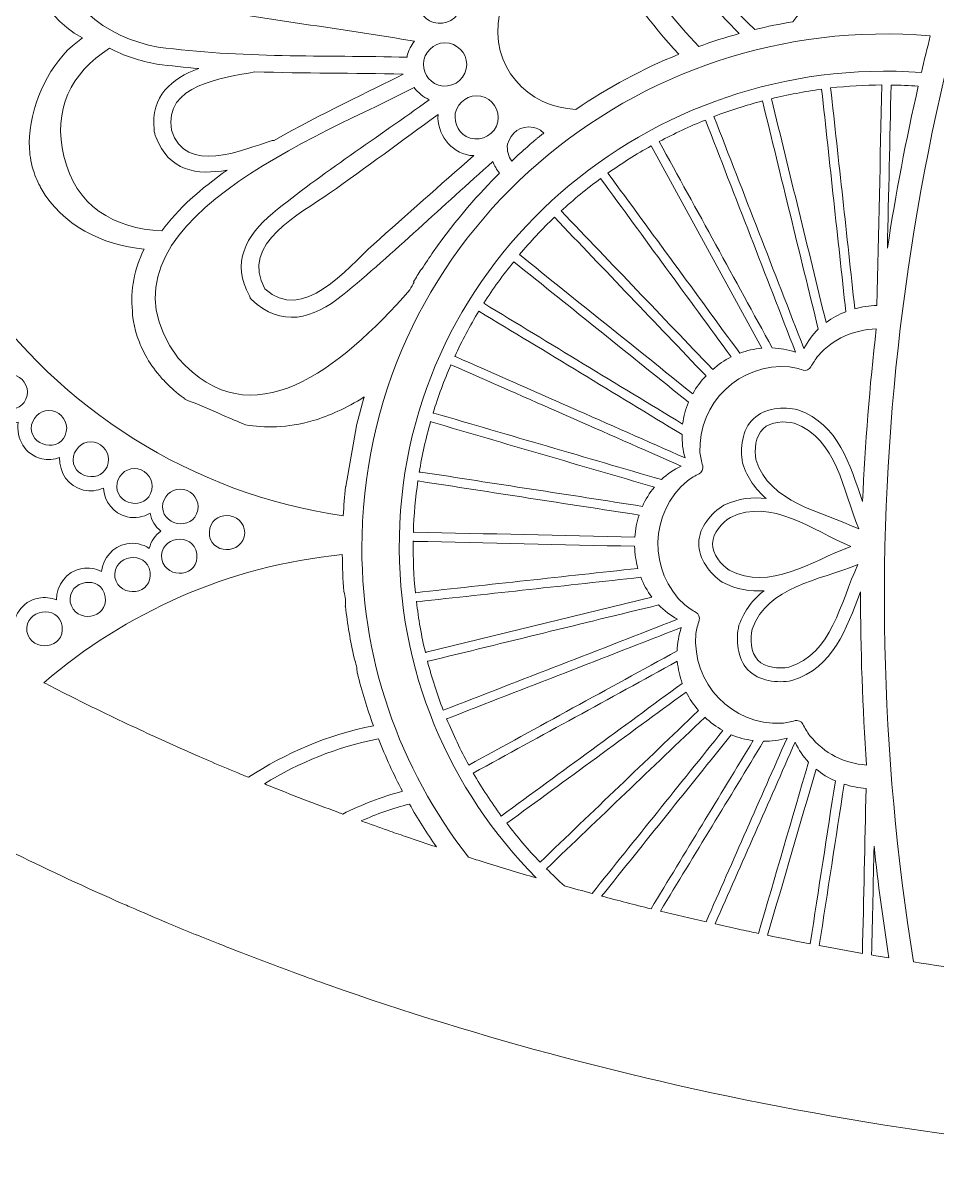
# Model space of a CAD drawing. Extents: x 13 to 948, y -975 to -268.
# Drawn here: x 803.2 to 878.5, y -975.2 to -880.9 of the extents above; entities that cross this region are included whole.
import ezdxf

# ---------------------------------------------------------------- set-up
doc = ezdxf.new("R2010")
doc.units = 0
doc.header["$MEASUREMENT"] = 0
doc.layers.add('Layer 1', color=7, linetype='Continuous', lineweight=0)

msp = doc.modelspace()

# ---------------------------------------------------------------- linework, layer by layer
at = {"layer": 'Layer 1'}
for points, knots in [([(937.665, -754.371), (937.665, -754.371), (937.665, -757.131), (937.665, -757.131), (937.665, -757.131), (936.531, -757.131), (936.531, -757.131), (936.531, -757.131), (936.531, -754.984), (936.531, -754.984), (936.531, -754.984), (936.448, -754.984), (936.448, -754.984), (936.448, -754.984), (936.448, -773.135), (936.448, -773.135), (936.448, -773.135), (936.418, -773.233), (936.418, -773.233), (936.418, -773.233), (936.418, -754.984), (936.418, -754.984), (936.418, -754.984), (930.74, -754.976), (930.74, -754.976), (930.74, -754.976), (930.74, -753.842), (930.74, -753.842), (930.74, -753.842), (937.242, -753.85), (937.242, -753.85), (937.242, -753.85), (937.242, -268.129), (937.242, -268.129), (937.242, -268.129), (585.767, -268.129), (585.767, -268.129), (585.767, -268.129), (585.767, -267.804), (585.767, -267.804), (585.767, -267.804), (584.815, -267.804), (584.815, -267.804), (584.815, -267.804), (584.815, -272.136), (584.815, -272.136), (584.815, -272.136), (583.681, -272.136), (583.681, -272.136), (583.681, -272.136), (583.681, -267.804), (583.681, -267.804), (583.681, -267.804), (233.174, -267.804), (233.174, -267.804), (233.174, -267.804), (233.174, -267.699), (233.174, -267.699), (233.174, -267.699), (231.669, -267.699), (231.669, -267.699), (231.669, -267.699), (231.669, -267.623), (231.669, -267.623), (231.669, -267.623), (194.12, -267.623), (194.12, -267.623), (189.365, -267.623), (184.701, -268.719), (180.482, -270.813), (180.331, -270.791), (180.187, -270.76), (180.051, -270.722), (180.014, -270.843), (179.961, -270.972), (179.923, -271.1), (178.751, -271.713), (177.61, -272.401), (176.521, -273.164), (171.902, -276.4), (165.529, -281.004), (157.977, -286.832), (75.273, -358.415), (123.195, -457.395), (13.488, -510.82), (123.195, -564.252), (75.273, -663.231), (157.977, -734.807), (165.567, -740.658), (171.955, -745.277), (176.581, -748.52), (181.699, -752.104), (187.793, -754.016), (194.037, -754.016), (194.037, -754.016), (231.669, -754.016), (231.669, -754.016), (231.669, -754.016), (231.669, -749.556), (231.669, -749.556), (231.669, -749.556), (232.614, -749.556), (232.614, -749.556), (232.614, -749.556), (232.614, -753.994), (232.614, -753.994), (232.614, -753.994), (583.681, -753.994), (583.681, -753.994), (583.681, -753.994), (583.681, -749.458), (583.681, -749.458), (583.681, -749.458), (584.815, -749.458), (584.815, -749.458), (584.815, -749.458), (584.815, -753.994), (584.815, -753.994), (584.815, -753.994), (584.248, -753.994), (584.248, -753.994), (584.248, -753.994), (584.248, -754.001), (584.248, -754.001), (578.124, -754.031), (573.165, -759.006), (573.165, -765.137), (573.165, -765.137), (573.165, -974.541), (573.165, -974.541), (573.165, -974.541), (584.248, -974.541), (584.248, -974.541), (584.248, -974.541), (584.248, -974.64), (584.248, -974.64), (584.248, -974.64), (584.943, -974.64), (584.943, -974.64), (584.943, -974.64), (588.594, -974.851), (594.96, -974.851), (596.358, -974.851), (597.885, -974.844), (599.541, -974.821), (600.97, -974.798), (602.482, -974.76), (604.077, -974.715), (621.827, -974.216), (649.874, -972.031), (679.281, -964.275), (679.803, -964.131), (680.332, -963.988), (680.869, -963.844), (682.819, -963.315), (684.777, -962.763), (686.727, -962.189), (687.309, -962.015), (687.907, -961.841), (688.489, -961.667), (694.869, -959.732), (701.265, -957.524), (707.585, -954.999), (709.467, -954.251), (711.327, -953.472), (713.202, -952.671), (717.186, -950.94), (721.124, -949.088), (725.017, -947.084), (726.083, -946.525), (727.157, -945.965), (728.215, -945.391), (729.977, -944.438), (731.723, -943.456), (733.454, -942.443), (734.354, -941.913), (735.253, -941.377), (736.153, -940.832), (736.984, -940.326), (737.801, -939.812), (738.625, -939.29), (739.948, -938.451), (741.256, -937.597), (742.541, -936.72), (749.095, -932.282), (755.332, -927.323), (761.115, -921.797), (761.115, -921.797), (764.532, -925.229), (771.381, -930.355), (774.027, -932.335), (777.18, -934.565), (780.846, -936.939), (784.86, -939.562), (789.494, -942.352), (794.741, -945.202), (799.761, -947.931), (805.324, -950.698), (811.463, -953.397), (811.841, -953.563), (812.219, -953.722), (812.597, -953.888), (813.398, -954.236), (814.207, -954.584), (815.039, -954.931), (816.422, -955.513), (817.843, -956.095), (819.295, -956.662), (819.877, -956.904), (820.459, -957.131), (821.041, -957.358), (822.568, -957.948), (824.11, -958.537), (825.698, -959.112), (826.598, -959.444), (827.512, -959.77), (828.442, -960.102), (852.724, -968.645), (883.552, -975.222), (920.951, -975.222), (925.993, -975.222), (931.156, -975.101), (936.448, -974.851), (936.448, -974.851), (936.44, -957.645), (936.44, -957.645), (936.44, -957.645), (936.44, -957.645), (936.448, -957.645), (936.448, -957.645), (936.448, -974.851), (936.448, -974.851), (936.448, -974.851), (936.531, -974.851), (936.531, -974.851), (936.531, -974.851), (936.531, -965.779), (936.531, -965.779), (936.531, -965.779), (937.665, -965.779), (937.665, -965.779), (937.665, -965.779), (937.665, -974.851), (937.665, -974.851), (937.665, -974.851), (947.591, -974.851), (947.591, -974.851), (947.591, -974.851), (947.591, -765.447), (947.591, -765.447), (947.591, -759.709), (943.244, -754.984), (937.665, -754.371)], [0, 0, 0, 0, 1, 1, 1, 2, 2, 2, 3, 3, 3, 4, 4, 4, 5, 5, 5, 6, 6, 6, 7, 7, 7, 8, 8, 8, 9, 9, 9, 10, 10, 10, 11, 11, 11, 12, 12, 12, 13, 13, 13, 14, 14, 14, 15, 15, 15, 16, 16, 16, 17, 17, 17, 18, 18, 18, 19, 19, 19, 20, 20, 20, 21, 21, 21, 22, 22, 22, 23, 23, 23, 24, 24, 24, 25, 25, 25, 26, 26, 26, 27, 27, 27, 28, 28, 28, 29, 29, 29, 30, 30, 30, 31, 31, 31, 32, 32, 32, 33, 33, 33, 34, 34, 34, 35, 35, 35, 36, 36, 36, 37, 37, 37, 38, 38, 38, 39, 39, 39, 40, 40, 40, 41, 41, 41, 42, 42, 42, 43, 43, 43, 44, 44, 44, 45, 45, 45, 46, 46, 46, 47, 47, 47, 48, 48, 48, 49, 49, 49, 50, 50, 50, 51, 51, 51, 52, 52, 52, 53, 53, 53, 54, 54, 54, 55, 55, 55, 56, 56, 56, 57, 57, 57, 58, 58, 58, 59, 59, 59, 60, 60, 60, 61, 61, 61, 62, 62, 62, 63, 63, 63, 64, 64, 64, 65, 65, 65, 66, 66, 66, 67, 67, 67, 68, 68, 68, 69, 69, 69, 70, 70, 70, 71, 71, 71, 72, 72, 72, 73, 73, 73, 74, 74, 74, 75, 75, 75, 76, 76, 76, 77, 77, 77, 78, 78, 78, 79, 79, 79, 80, 80, 80, 81, 81, 81, 82, 82, 82, 83, 83, 83, 84, 84, 84, 84]), ([(849.851, -837.665), (856.443, -821.154), (872.871, -810.692), (890.5, -811.054), (890.946, -812.12), (891.437, -813.179), (891.959, -814.214), (875.569, -813.315), (859.876, -822.326), (853.223, -837.597), (846.585, -852.807), (850.441, -870.323), (862.174, -881.814), (861.047, -882.123), (859.936, -882.471), (858.848, -882.872), (847.417, -870.867), (843.675, -853.162), (849.851, -837.665)], [0, 0, 0, 0, 1, 1, 1, 2, 2, 2, 3, 3, 3, 4, 4, 4, 5, 5, 5, 6, 6, 6, 6]), ([(792.775, -868.138), (798.733, -843.471), (824.594, -829.772), (848.407, -836.946), (848.286, -837.241), (848.173, -837.544), (848.06, -837.846), (848.06, -837.846), (848.052, -837.846), (848.052, -837.846), (848.052, -837.846), (848.052, -837.854), (848.045, -837.876), (847.976, -838.005), (847.652, -838.708), (847.251, -839.902), (847.19, -840.084), (847.13, -840.28), (847.069, -840.484), (847.016, -840.643), (846.963, -840.81), (846.918, -840.991), (846.57, -842.178), (846.2, -843.675), (845.905, -845.466), (845.89, -845.565), (845.875, -845.67), (845.86, -845.769), (845.814, -846.041), (845.777, -846.313), (845.739, -846.6), (845.61, -847.5), (845.512, -848.46), (845.436, -849.481), (845.436, -849.481), (845.436, -849.556), (845.436, -849.556), (845.421, -849.677), (845.414, -849.798), (845.406, -849.919), (845.391, -850.093), (845.384, -850.274), (845.376, -850.448), (840.696, -842.155), (836.1, -840.182), (832.464, -840.53), (832.464, -840.53), (832.456, -840.522), (832.456, -840.522), (830.929, -840.673), (829.568, -841.218), (828.45, -841.891), (828.366, -841.936), (828.291, -841.981), (828.215, -842.019), (826.741, -842.934), (825.698, -844.015), (825.244, -844.521), (825.192, -844.589), (825.146, -844.642), (825.101, -844.688), (825.078, -844.71), (825.063, -844.733), (825.055, -844.756), (825.032, -844.771), (825.018, -844.786), (825.003, -844.809), (824.995, -844.824), (824.987, -844.824), (824.987, -844.824), (824.987, -844.824), (824.829, -845.058), (824.829, -845.058), (824.829, -845.058), (824.836, -845.058), (824.836, -845.058), (823.695, -846.714), (823.105, -848.732), (823.233, -850.909), (819.718, -849.775), (815.629, -850.085), (812.899, -852.633), (812.899, -852.633), (812.907, -852.61), (812.907, -852.61), (812.907, -852.61), (812.635, -852.837), (812.272, -853.268), (811.947, -853.654), (811.539, -854.198), (811.183, -854.908), (810.768, -855.732), (810.42, -856.761), (810.352, -857.978), (810.352, -858), (810.344, -858.038), (810.344, -858.061), (810.344, -858.061), (810.344, -858.099), (810.344, -858.099), (810.344, -858.174), (810.337, -858.242), (810.337, -858.303), (810.14, -860.608), (810.631, -863.035), (811.743, -864.834), (803.147, -865.439), (800.547, -878.124), (808.144, -882.169), (805.823, -883.711), (804.175, -886.788), (803.843, -889.736), (803.843, -889.736), (803.835, -889.751), (803.835, -889.751), (803.835, -889.751), (803.835, -889.766), (803.835, -889.774), (803.812, -889.887), (803.737, -890.394), (803.767, -891.112), (803.782, -891.656), (803.865, -892.322), (804.084, -893.032), (804.077, -893.04), (804.084, -893.047), (804.092, -893.055), (804.138, -893.183), (804.183, -893.312), (804.228, -893.448), (804.327, -893.705), (804.432, -893.947), (804.553, -894.189), (804.606, -894.31), (804.674, -894.431), (804.742, -894.552), (806.413, -897.553), (809.792, -899.231), (813.209, -899.534), (812.385, -901.166), (812.083, -902.928), (812.241, -904.644), (812.241, -904.644), (812.241, -904.644), (812.241, -904.651), (812.241, -904.659), (812.234, -904.667), (812.241, -904.674), (812.249, -904.856), (812.302, -905.876), (812.816, -907.199), (813.005, -907.675), (813.247, -908.189), (813.58, -908.719), (813.912, -909.263), (814.343, -909.83), (814.873, -910.382), (814.873, -910.382), (814.88, -910.389), (814.887, -910.404), (814.918, -910.442), (814.993, -910.518), (815.107, -910.631), (815.107, -910.631), (815.13, -910.654), (815.13, -910.654), (815.386, -910.919), (815.847, -911.342), (816.49, -911.811), (816.49, -911.811), (816.49, -911.811), (816.498, -911.818), (816.528, -911.841), (816.551, -911.863), (816.588, -911.886), (816.596, -911.886), (816.611, -911.901), (816.619, -911.901), (817.654, -912.332), (818.69, -912.771), (819.718, -913.217), (820.323, -913.474), (820.928, -913.731), (821.54, -913.988), (822.334, -914.131), (823.188, -914.199), (824.11, -914.154), (825.055, -914.116), (826.053, -913.958), (827.119, -913.648), (828.434, -913.262), (829.841, -912.627), (831.315, -911.705), (831.307, -911.727), (831.3, -911.758), (831.285, -911.78), (831.285, -911.78), (830.71, -913.95), (830.71, -913.95), (830.71, -913.95), (830.688, -914.033), (830.688, -914.033), (830.688, -914.033), (830.68, -914.086), (830.68, -914.086), (830.68, -914.086), (829.795, -919.068), (829.795, -919.068), (829.795, -919.068), (829.788, -919.091), (829.788, -919.091), (829.788, -919.091), (829.788, -919.106), (829.788, -919.106), (829.705, -919.884), (829.644, -920.678), (829.591, -921.472), (804.379, -917.828), (786.705, -893.289), (792.775, -868.138)], [0, 0, 0, 0, 1, 1, 1, 2, 2, 2, 3, 3, 3, 4, 4, 4, 5, 5, 5, 6, 6, 6, 7, 7, 7, 8, 8, 8, 9, 9, 9, 10, 10, 10, 11, 11, 11, 12, 12, 12, 13, 13, 13, 14, 14, 14, 15, 15, 15, 16, 16, 16, 17, 17, 17, 18, 18, 18, 19, 19, 19, 20, 20, 20, 21, 21, 21, 22, 22, 22, 23, 23, 23, 24, 24, 24, 25, 25, 25, 26, 26, 26, 27, 27, 27, 28, 28, 28, 29, 29, 29, 30, 30, 30, 31, 31, 31, 32, 32, 32, 33, 33, 33, 34, 34, 34, 35, 35, 35, 36, 36, 36, 37, 37, 37, 38, 38, 38, 39, 39, 39, 40, 40, 40, 41, 41, 41, 42, 42, 42, 43, 43, 43, 44, 44, 44, 45, 45, 45, 46, 46, 46, 47, 47, 47, 48, 48, 48, 49, 49, 49, 50, 50, 50, 51, 51, 51, 52, 52, 52, 53, 53, 53, 54, 54, 54, 55, 55, 55, 56, 56, 56, 57, 57, 57, 58, 58, 58, 59, 59, 59, 60, 60, 60, 61, 61, 61, 62, 62, 62, 63, 63, 63, 64, 64, 64, 65, 65, 65, 66, 66, 66, 67, 67, 67, 68, 68, 68, 69, 69, 69, 70, 70, 70, 71, 71, 71, 72, 72, 72, 73, 73, 73, 73]), ([(876.522, -958.182), (870.958, -923.679), (875.086, -887.944), (888.837, -855.415), (890.651, -858.771), (890.87, -862.317), (891.437, -866.293), (891.687, -868.115), (892.11, -869.763), (893.086, -871.26), (883.469, -899.723), (881.254, -930.158), (886.501, -959.573), (883.152, -959.165), (879.826, -958.704), (876.522, -958.182)], [0, 0, 0, 0, 1, 1, 1, 2, 2, 2, 3, 3, 3, 4, 4, 4, 5, 5, 5, 5]), ([(814.351, -882.917), (810.11, -882.169), (805.869, -879.1), (806.073, -874.397), (806.352, -868.055), (812.052, -865.295), (817.715, -866.618), (824.262, -868.448), (830.559, -871.411), (836.856, -873.929), (836.856, -873.951), (836.864, -873.967), (836.856, -873.982), (836.849, -874.019), (836.833, -874.035), (836.826, -874.072), (836.758, -874.518), (836.788, -874.964), (836.901, -875.395), (831.292, -874.012), (825.736, -872.439), (820.126, -871.079), (817.405, -870.504), (814.268, -871.502), (813.837, -874.602), (813.444, -877.429), (815.818, -879.273), (818.342, -879.772), (824.035, -880.732), (829.765, -881.481), (835.45, -882.433), (835.185, -882.781), (834.974, -883.174), (834.86, -883.62), (834.853, -883.658), (834.86, -883.688), (834.853, -883.719), (834.845, -883.734), (834.845, -883.741), (834.838, -883.756), (828.049, -883.582), (821.094, -883.832), (814.351, -882.917)], [0, 0, 0, 0, 1, 1, 1, 2, 2, 2, 3, 3, 3, 4, 4, 4, 5, 5, 5, 6, 6, 6, 7, 7, 7, 8, 8, 8, 9, 9, 9, 10, 10, 10, 11, 11, 11, 12, 12, 12, 13, 13, 13, 14, 14, 14, 14]), ([(861.909, -879.924), (861.916, -879.916), (861.924, -879.916), (861.932, -879.901), (866.906, -875.146), (871.88, -870.398), (876.847, -865.643), (876.885, -866.331), (877.013, -866.981), (877.24, -867.571), (873.695, -871.993), (870.142, -876.416), (866.588, -880.831), (865.538, -881.012), (864.487, -881.231), (863.459, -881.481), (862.922, -880.974), (862.408, -880.453), (861.909, -879.924)], [0, 0, 0, 0, 1, 1, 1, 2, 2, 2, 3, 3, 3, 4, 4, 4, 5, 5, 5, 6, 6, 6, 6]), ([(842.466, -880.196), (843.35, -875.924), (847.591, -874.065), (851.28, -875.471), (852.928, -878.336), (854.901, -881.035), (857.207, -883.507), (854.221, -884.716), (851.386, -886.244), (848.747, -888.043), (844.771, -887.907), (841.581, -884.497), (842.466, -880.196)], [0, 0, 0, 0, 1, 1, 1, 2, 2, 2, 3, 3, 3, 4, 4, 4, 4]), ([(835.79, -878.827), (836.078, -877.898), (836.886, -877.247), (837.907, -877.452), (838.867, -877.656), (839.495, -878.593), (839.29, -879.561), (839.094, -880.574), (838.013, -881.201), (837.022, -880.891), (836.093, -880.604), (835.692, -879.735), (835.79, -878.827)], [0, 0, 0, 0, 1, 1, 1, 2, 2, 2, 3, 3, 3, 4, 4, 4, 4]), ([(841.18, -949.972), (840.749, -949.836), (840.326, -949.7), (839.903, -949.564), (834.24, -942.299), (830.899, -933.159), (831.141, -923.105), (831.731, -898.279), (853.661, -879.916), (877.906, -882.003), (877.648, -883), (877.407, -884.006), (877.172, -885.011), (854.848, -883.356), (834.687, -900.297), (834.21, -923.18), (833.983, -934.225), (838.361, -944.091), (845.474, -951.265), (844.03, -950.849), (842.601, -950.418), (841.18, -949.972)], [0, 0, 0, 0, 1, 1, 1, 2, 2, 2, 3, 3, 3, 4, 4, 4, 5, 5, 5, 6, 6, 6, 7, 7, 7, 7]), ([(836.213, -883.991), (836.493, -883.053), (837.302, -882.403), (838.33, -882.607), (839.283, -882.811), (839.918, -883.756), (839.721, -884.709), (839.51, -885.729), (838.436, -886.357), (837.438, -886.055), (836.516, -885.767), (836.115, -884.89), (836.213, -883.991)], [0, 0, 0, 0, 1, 1, 1, 2, 2, 2, 3, 3, 3, 4, 4, 4, 4]), ([(814.048, -889.713), (814.033, -889.812), (814.041, -889.91), (814.079, -890.023), (814.094, -890.129), (814.131, -890.227), (814.185, -890.303), (815.235, -893.146), (817.571, -893.471), (820.036, -893.047), (817.881, -894.567), (815.984, -896.222), (814.653, -898.044), (810.692, -897.863), (807.57, -895.98), (806.602, -891.906), (805.702, -888.096), (807.146, -885.072), (810.352, -883.016), (811.561, -883.635), (812.892, -884.081), (814.26, -884.316), (815.402, -884.467), (816.551, -884.58), (817.708, -884.679), (815.477, -885.51), (813.708, -886.947), (814.048, -889.713)], [0, 0, 0, 0, 1, 1, 1, 2, 2, 2, 3, 3, 3, 4, 4, 4, 5, 5, 5, 6, 6, 6, 7, 7, 7, 8, 8, 8, 9, 9, 9, 9]), ([(815.454, -889.751), (814.804, -886.002), (819.688, -885.472), (822.311, -884.958), (822.319, -884.951), (822.319, -884.951), (822.326, -884.951), (826.393, -885.094), (830.476, -885.049), (834.512, -885.147), (831.836, -886.546), (827.784, -888.368), (823.899, -890.605), (823.846, -890.613), (823.808, -890.605), (823.755, -890.613), (821.253, -891.384), (816.634, -893.486), (815.454, -889.751)], [0, 0, 0, 0, 1, 1, 1, 2, 2, 2, 3, 3, 3, 4, 4, 4, 5, 5, 5, 6, 6, 6, 6]), ([(835.435, -902.248), (835.306, -902.459), (835.2, -902.678), (835.079, -902.898), (829.281, -909.467), (822.009, -915.326), (816.014, -908.499), (807.819, -897.583), (828.404, -889.978), (835.427, -886.244), (835.745, -886.674), (836.176, -887.022), (836.675, -887.249), (832.403, -890.356), (827.89, -893.251), (823.808, -896.578), (821.555, -898.415), (820.376, -900.72), (821.873, -903.389), (821.895, -903.495), (821.941, -903.601), (822.047, -903.699), (824.488, -906.02), (827.104, -905.309), (829.538, -903.329), (833.794, -899.851), (837.756, -895.965), (841.906, -892.344), (842.027, -892.692), (842.223, -893.002), (842.45, -893.282), (840.848, -894.892), (838.882, -897.077), (837.007, -899.753), (836.682, -900.229), (836.357, -900.72), (836.04, -901.219), (836.04, -901.219), (836.017, -901.212), (836.017, -901.212), (835.798, -901.544), (835.578, -901.885), (835.382, -902.232), (835.382, -902.232), (835.435, -902.248), (835.435, -902.248)], [0, 0, 0, 0, 1, 1, 1, 2, 2, 2, 3, 3, 3, 4, 4, 4, 5, 5, 5, 6, 6, 6, 7, 7, 7, 8, 8, 8, 9, 9, 9, 10, 10, 10, 11, 11, 11, 12, 12, 12, 13, 13, 13, 14, 14, 14, 15, 15, 15, 15]), ([(869.703, -886.281), (871.094, -886.13), (872.5, -886.047), (873.914, -886.032), (873.785, -892.08), (873.642, -898.12), (873.513, -904.168), (872.878, -904.198), (872.266, -904.296), (871.691, -904.455), (871.034, -898.4), (870.368, -892.344), (869.703, -886.281)], [0, 0, 0, 0, 1, 1, 1, 2, 2, 2, 3, 3, 3, 4, 4, 4, 4]), ([(876.915, -886.13), (875.902, -890.545), (875.063, -894.998), (874.375, -899.458), (874.473, -894.99), (874.579, -890.515), (874.67, -886.047), (875.418, -886.055), (876.167, -886.077), (876.915, -886.13)], [0, 0, 0, 0, 1, 1, 1, 2, 2, 2, 3, 3, 3, 3]), ([(840.039, -890.409), (839.117, -890.122), (838.708, -889.252), (838.806, -888.345), (839.094, -887.408), (839.895, -886.75), (840.923, -886.969), (841.876, -887.158), (842.503, -888.103), (842.314, -889.071), (842.102, -890.076), (841.037, -890.711), (840.039, -890.409)], [0, 0, 0, 0, 1, 1, 1, 2, 2, 2, 3, 3, 3, 4, 4, 4, 4]), ([(864.835, -887.166), (866.188, -886.841), (867.564, -886.576), (868.962, -886.387), (869.628, -892.488), (870.285, -898.589), (870.95, -904.689), (870.368, -904.909), (869.824, -905.211), (869.325, -905.581), (867.828, -899.443), (866.332, -893.312), (864.835, -887.166)], [0, 0, 0, 0, 1, 1, 1, 2, 2, 2, 3, 3, 3, 4, 4, 4, 4]), ([(860.095, -888.632), (861.403, -888.133), (862.741, -887.71), (864.094, -887.355), (865.628, -893.607), (867.148, -899.874), (868.683, -906.126), (868.222, -906.579), (867.828, -907.101), (867.503, -907.713), (865.031, -901.355), (862.567, -894.99), (860.095, -888.632)], [0, 0, 0, 0, 1, 1, 1, 2, 2, 2, 3, 3, 3, 4, 4, 4, 4]), ([(837.393, -888.459), (837.31, -890.061), (838.376, -891.543), (840.009, -891.838), (840.122, -891.853), (840.228, -891.845), (840.334, -891.853), (837.567, -894.272), (834.822, -896.706), (832.086, -899.156), (829.894, -901.129), (826.242, -905.68), (823.15, -902.815), (821.034, -899.057), (826.144, -896.608), (828.472, -894.945), (831.466, -892.805), (834.444, -890.643), (837.393, -888.459)], [0, 0, 0, 0, 1, 1, 1, 2, 2, 2, 3, 3, 3, 4, 4, 4, 5, 5, 5, 6, 6, 6, 6]), ([(855.597, -890.696), (856.829, -890.038), (858.099, -889.449), (859.399, -888.92), (861.871, -895.285), (864.351, -901.658), (866.816, -908.023), (866.173, -907.811), (865.538, -907.706), (864.903, -907.675), (861.803, -902.013), (858.704, -896.351), (855.597, -890.696)], [0, 0, 0, 0, 1, 1, 1, 2, 2, 2, 3, 3, 3, 4, 4, 4, 4]), ([(846.102, -890.001), (846.018, -890.061), (845.935, -890.129), (845.852, -890.19), (845.852, -890.19), (845.845, -890.197), (845.845, -890.197), (845.822, -890.22), (845.799, -890.227), (845.769, -890.258), (845.754, -890.265), (845.739, -890.28), (845.724, -890.296), (845.671, -890.341), (845.618, -890.386), (845.565, -890.424), (845.527, -890.447), (845.497, -890.477), (845.467, -890.507), (845.384, -890.568), (845.301, -890.636), (845.225, -890.704), (845.081, -890.825), (844.907, -890.976), (844.718, -891.142), (844.363, -891.452), (843.932, -891.853), (843.456, -892.306), (843.184, -891.913), (843.055, -891.422), (843.108, -890.908), (843.395, -889.978), (844.204, -889.313), (845.232, -889.532), (845.573, -889.6), (845.868, -889.766), (846.102, -890.001)], [0, 0, 0, 0, 1, 1, 1, 2, 2, 2, 3, 3, 3, 4, 4, 4, 5, 5, 5, 6, 6, 6, 7, 7, 7, 8, 8, 8, 9, 9, 9, 10, 10, 10, 11, 11, 11, 12, 12, 12, 12]), ([(851.378, -893.289), (852.52, -892.48), (853.707, -891.732), (854.931, -891.052), (854.931, -891.052), (864.049, -907.698), (864.049, -907.698), (863.421, -907.751), (862.809, -907.887), (862.227, -908.106), (858.613, -903.162), (854.992, -898.226), (851.378, -893.289)], [0, 0, 0, 0, 1, 1, 1, 2, 2, 2, 3, 3, 3, 4, 4, 4, 4]), ([(847.53, -896.404), (848.558, -895.451), (849.647, -894.567), (850.774, -893.735), (854.357, -898.626), (857.933, -903.518), (861.524, -908.409), (860.971, -908.688), (860.465, -909.044), (859.996, -909.444), (859.981, -909.437), (859.981, -909.422), (859.974, -909.414), (855.831, -905.082), (851.681, -900.743), (847.53, -896.404)], [0, 0, 0, 0, 1, 1, 1, 2, 2, 2, 3, 3, 3, 4, 4, 4, 5, 5, 5, 5]), ([(844.098, -899.995), (845.006, -898.914), (845.958, -897.886), (846.971, -896.918), (851.121, -901.257), (855.271, -905.604), (859.422, -909.943), (859.437, -909.951), (859.445, -909.951), (859.452, -909.966), (859.029, -910.404), (858.651, -910.903), (858.356, -911.44), (853.593, -907.622), (848.846, -903.805), (844.098, -899.995)], [0, 0, 0, 0, 1, 1, 1, 2, 2, 2, 3, 3, 3, 4, 4, 4, 5, 5, 5, 5]), ([(857.525, -913.935), (852.066, -910.624), (846.616, -907.305), (841.157, -903.994), (841.913, -902.807), (842.745, -901.665), (843.622, -900.577), (848.415, -904.425), (853.215, -908.28), (858.008, -912.136), (857.766, -912.703), (857.608, -913.307), (857.525, -913.935)], [0, 0, 0, 0, 1, 1, 1, 2, 2, 2, 3, 3, 3, 4, 4, 4, 4]), ([(802.452, -931.179), (802.044, -931.035), (801.605, -930.982), (801.167, -931.073), (800.403, -931.216), (799.828, -931.67), (799.473, -932.267), (797.682, -931.269), (795.973, -930.279), (794.348, -929.304), (794.348, -929.304), (794.333, -929.304), (794.333, -929.304), (793.433, -928.759), (792.564, -928.23), (791.717, -927.701), (790.288, -926.824), (788.943, -925.962), (787.665, -925.123), (787.06, -917.858), (789.237, -910.374), (794.174, -904.787), (794.174, -905.99), (794.892, -907.078), (796.147, -907.381), (796.389, -907.433), (796.631, -907.441), (796.865, -907.426), (796.843, -907.502), (796.805, -907.57), (796.789, -907.653), (796.555, -909.036), (797.288, -910.42), (798.717, -910.76), (799.012, -910.828), (799.315, -910.835), (799.609, -910.805), (799.42, -912.151), (800.154, -913.481), (801.552, -913.814), (801.991, -913.912), (802.429, -913.882), (802.845, -913.769), (802.656, -915.122), (803.389, -916.452), (804.78, -916.785), (805.287, -916.898), (805.801, -916.86), (806.254, -916.687), (806.224, -917.919), (806.95, -919.06), (808.228, -919.37), (808.787, -919.499), (809.354, -919.416), (809.86, -919.196), (809.943, -920.3), (810.646, -921.29), (811.818, -921.563), (812.468, -921.721), (813.141, -921.593), (813.693, -921.275), (813.822, -921.85), (814.124, -922.371), (814.578, -922.734), (814.101, -923.09), (813.784, -923.581), (813.625, -924.156), (813.088, -923.815), (812.423, -923.657), (811.773, -923.785), (810.586, -924.012), (809.845, -924.964), (809.709, -926.061), (809.218, -925.819), (808.651, -925.713), (808.076, -925.826), (806.791, -926.068), (806.02, -927.172), (805.99, -928.404), (805.544, -928.215), (805.029, -928.155), (804.531, -928.245), (803.109, -928.51), (802.331, -929.81), (802.452, -931.179)], [0, 0, 0, 0, 1, 1, 1, 2, 2, 2, 3, 3, 3, 4, 4, 4, 5, 5, 5, 6, 6, 6, 7, 7, 7, 8, 8, 8, 9, 9, 9, 10, 10, 10, 11, 11, 11, 12, 12, 12, 13, 13, 13, 14, 14, 14, 15, 15, 15, 16, 16, 16, 17, 17, 17, 18, 18, 18, 19, 19, 19, 20, 20, 20, 21, 21, 21, 22, 22, 22, 23, 23, 23, 24, 24, 24, 25, 25, 25, 26, 26, 26, 27, 27, 27, 28, 28, 28, 28]), ([(838.829, -908.386), (838.806, -908.378), (838.791, -908.378), (838.769, -908.378), (839.366, -907.086), (840.023, -905.838), (840.757, -904.644), (846.329, -908.023), (851.892, -911.402), (857.471, -914.789), (857.464, -915.417), (857.539, -916.067), (857.721, -916.717), (851.431, -913.942), (845.134, -911.168), (838.829, -908.386)], [0, 0, 0, 0, 1, 1, 1, 2, 2, 2, 3, 3, 3, 4, 4, 4, 5, 5, 5, 5]), ([(867.995, -939.57), (867.775, -939.275), (867.579, -938.95), (867.413, -938.61), (867.307, -938.391), (867.012, -938.262), (866.777, -938.33), (866.415, -938.428), (866.052, -938.512), (865.666, -938.549), (861.569, -938.723), (858.258, -935.253), (858.621, -931.171), (858.666, -930.801), (858.772, -930.43), (858.885, -930.075), (858.961, -929.841), (858.84, -929.546), (858.636, -929.432), (858.303, -929.243), (857.993, -929.047), (857.691, -928.805), (854.667, -926.091), (854.78, -921.177), (857.925, -918.599), (858.227, -918.372), (858.553, -918.183), (858.885, -918.017), (859.104, -917.911), (859.233, -917.616), (859.172, -917.382), (859.067, -917.019), (858.991, -916.649), (858.946, -916.278), (858.779, -912.181), (862.242, -908.862), (866.324, -909.225), (866.702, -909.278), (867.065, -909.369), (867.428, -909.49), (867.655, -909.573), (867.949, -909.444), (868.07, -909.233), (868.252, -908.908), (868.456, -908.598), (868.69, -908.303), (869.953, -906.874), (871.601, -906.186), (873.461, -906.095), (872.908, -910.82), (872.538, -915.56), (872.334, -920.308), (871.253, -917.231), (870.414, -914.01), (867.012, -912.763), (865.817, -912.491), (864.29, -912.597), (863.353, -913.496), (862.408, -914.404), (862.234, -915.915), (862.453, -917.125), (862.854, -918.395), (863.549, -919.317), (864.404, -920.058), (863.277, -919.922), (862.128, -920.036), (860.919, -920.61), (859.876, -921.26), (858.87, -922.424), (858.848, -923.725), (858.825, -925.025), (859.762, -926.235), (860.775, -926.93), (861.954, -927.558), (863.104, -927.731), (864.23, -927.641), (863.345, -928.336), (862.612, -929.228), (862.159, -930.483), (861.886, -931.685), (862, -933.205), (862.892, -934.15), (863.792, -935.087), (865.311, -935.261), (866.513, -935.042), (869.975, -933.953), (870.95, -930.77), (872.167, -927.746), (872.16, -932.494), (872.319, -937.241), (872.667, -941.989), (870.799, -941.823), (869.189, -941.052), (867.995, -939.57)], [0, 0, 0, 0, 1, 1, 1, 2, 2, 2, 3, 3, 3, 4, 4, 4, 5, 5, 5, 6, 6, 6, 7, 7, 7, 8, 8, 8, 9, 9, 9, 10, 10, 10, 11, 11, 11, 12, 12, 12, 13, 13, 13, 14, 14, 14, 15, 15, 15, 16, 16, 16, 17, 17, 17, 18, 18, 18, 19, 19, 19, 20, 20, 20, 21, 21, 21, 22, 22, 22, 23, 23, 23, 24, 24, 24, 25, 25, 25, 26, 26, 26, 27, 27, 27, 28, 28, 28, 29, 29, 29, 30, 30, 30, 31, 31, 31, 31]), ([(800.713, -911.009), (800.925, -910.253), (801.613, -909.709), (802.429, -909.875), (803.193, -910.026), (803.737, -910.798), (803.578, -911.576), (803.2, -913.413), (800.395, -912.854), (800.713, -911.009)], [0, 0, 0, 0, 1, 1, 1, 2, 2, 2, 3, 3, 3, 3]), ([(837.045, -913.028), (837.022, -913.02), (837, -913.028), (836.985, -913.02), (837.4, -911.659), (837.9, -910.336), (838.459, -909.051), (844.771, -911.833), (851.091, -914.615), (857.396, -917.39), (856.783, -917.692), (856.247, -918.062), (855.778, -918.501), (849.534, -916.679), (843.29, -914.85), (837.045, -913.028)], [0, 0, 0, 0, 1, 1, 1, 2, 2, 2, 3, 3, 3, 4, 4, 4, 5, 5, 5, 5]), ([(806.806, -914.555), (806.428, -916.384), (803.639, -915.825), (803.949, -913.988), (804.153, -913.224), (804.84, -912.687), (805.657, -912.846), (806.421, -912.997), (806.973, -913.776), (806.806, -914.555)], [0, 0, 0, 0, 1, 1, 1, 2, 2, 2, 3, 3, 3, 3]), ([(854.213, -920.701), (848.128, -919.756), (842.042, -918.818), (835.964, -917.881), (835.919, -917.873), (835.889, -917.881), (835.851, -917.889), (836.085, -916.467), (836.395, -915.084), (836.78, -913.731), (836.803, -913.738), (836.818, -913.746), (836.833, -913.753), (842.957, -915.545), (849.073, -917.337), (855.196, -919.121), (854.795, -919.597), (854.463, -920.141), (854.213, -920.701)], [0, 0, 0, 0, 1, 1, 1, 2, 2, 2, 3, 3, 3, 4, 4, 4, 5, 5, 5, 6, 6, 6, 6]), ([(863.557, -916.86), (863.414, -916.052), (863.504, -914.933), (864.139, -914.32), (864.782, -913.708), (865.901, -913.678), (866.702, -913.852), (870.24, -915.152), (870.686, -919.332), (872.024, -922.56), (868.856, -921.079), (864.691, -920.444), (863.557, -916.86)], [0, 0, 0, 0, 1, 1, 1, 2, 2, 2, 3, 3, 3, 4, 4, 4, 4]), ([(810.253, -917.133), (809.875, -918.97), (807.078, -918.403), (807.388, -916.566), (807.6, -915.81), (808.288, -915.265), (809.097, -915.424), (809.868, -915.583), (810.412, -916.354), (810.253, -917.133)], [0, 0, 0, 0, 1, 1, 1, 2, 2, 2, 3, 3, 3, 3]), ([(813.844, -919.332), (813.466, -921.162), (810.669, -920.603), (810.979, -918.765), (811.183, -918.002), (811.871, -917.465), (812.688, -917.624), (813.459, -917.775), (814.003, -918.554), (813.844, -919.332)], [0, 0, 0, 0, 1, 1, 1, 2, 2, 2, 3, 3, 3, 3]), ([(814.752, -920.444), (814.963, -919.68), (815.651, -919.143), (816.468, -919.31), (817.231, -919.461), (817.783, -920.24), (817.617, -921.011), (817.239, -922.848), (814.441, -922.281), (814.752, -920.444)], [0, 0, 0, 0, 1, 1, 1, 2, 2, 2, 3, 3, 3, 3]), ([(835.367, -922.84), (835.412, -921.396), (835.541, -919.99), (835.737, -918.607), (835.745, -918.607), (835.752, -918.607), (835.76, -918.614), (841.815, -919.552), (847.878, -920.482), (853.934, -921.419), (853.745, -922.009), (853.631, -922.613), (853.586, -923.226), (847.538, -923.09), (841.483, -922.961), (835.435, -922.825), (835.405, -922.825), (835.389, -922.833), (835.367, -922.84)], [0, 0, 0, 0, 1, 1, 1, 2, 2, 2, 3, 3, 3, 4, 4, 4, 5, 5, 5, 6, 6, 6, 6]), ([(861.357, -925.947), (860.684, -925.486), (859.966, -924.632), (859.981, -923.755), (860.004, -922.878), (860.76, -922.046), (861.455, -921.615), (864.865, -919.983), (868.146, -922.666), (871.366, -924.004), (868.085, -925.199), (864.691, -927.731), (861.357, -925.947)], [0, 0, 0, 0, 1, 1, 1, 2, 2, 2, 3, 3, 3, 4, 4, 4, 4]), ([(821.487, -922.893), (821.359, -924.745), (818.531, -924.7), (818.577, -922.825), (818.622, -920.95), (821.434, -921.033), (821.487, -922.893)], [0, 0, 0, 0, 1, 1, 1, 2, 2, 2, 2]), ([(814.653, -925.04), (814.419, -923.18), (817.261, -922.749), (817.533, -924.594), (817.813, -926.469), (815.062, -926.832), (814.653, -925.04)], [0, 0, 0, 0, 1, 1, 1, 2, 2, 2, 2]), ([(835.412, -923.581), (841.468, -923.717), (847.515, -923.853), (853.57, -923.989), (853.586, -924.602), (853.676, -925.214), (853.835, -925.811), (847.742, -926.469), (841.649, -927.134), (835.556, -927.807), (835.556, -927.807), (835.533, -927.807), (835.533, -927.807), (835.397, -926.424), (835.329, -925.002), (835.352, -923.566), (835.374, -923.574), (835.389, -923.581), (835.412, -923.581)], [0, 0, 0, 0, 1, 1, 1, 2, 2, 2, 3, 3, 3, 4, 4, 4, 5, 5, 5, 6, 6, 6, 6]), ([(820.928, -942.632), (820.565, -942.488), (820.202, -942.329), (819.839, -942.178), (819.121, -941.883), (818.425, -941.581), (817.73, -941.271), (816.074, -940.56), (814.457, -939.827), (812.831, -939.063), (811.909, -938.648), (810.994, -938.209), (810.095, -937.763), (809.497, -937.491), (808.915, -937.204), (808.333, -936.916), (807.184, -936.349), (806.058, -935.775), (804.962, -935.208), (811.66, -929.455), (820.126, -925.599), (829.516, -924.67), (829.523, -925.69), (829.568, -926.711), (829.652, -927.709), (829.78, -928.147), (829.818, -928.563), (829.765, -928.948), (829.773, -928.941), (829.78, -928.941), (829.78, -928.941), (829.946, -930.385), (830.181, -931.806), (830.483, -933.205), (830.657, -933.636), (830.733, -934.044), (830.733, -934.437), (830.74, -934.437), (830.748, -934.429), (830.755, -934.429), (831.118, -935.911), (831.564, -937.347), (832.078, -938.761), (828.321, -939.502), (824.859, -940.976), (821.805, -942.994), (821.517, -942.874), (821.223, -942.76), (820.928, -942.632)], [0, 0, 0, 0, 1, 1, 1, 2, 2, 2, 3, 3, 3, 4, 4, 4, 5, 5, 5, 6, 6, 6, 7, 7, 7, 8, 8, 8, 9, 9, 9, 10, 10, 10, 11, 11, 11, 12, 12, 12, 13, 13, 13, 14, 14, 14, 15, 15, 15, 16, 16, 16, 16]), ([(810.805, -926.544), (810.571, -924.692), (813.421, -924.254), (813.693, -926.106), (813.965, -927.973), (811.213, -928.344), (810.805, -926.544)], [0, 0, 0, 0, 1, 1, 1, 2, 2, 2, 2]), ([(871.949, -925.479), (870.474, -928.646), (869.839, -932.804), (866.249, -933.93), (865.439, -934.081), (864.328, -933.998), (863.716, -933.356), (863.104, -932.713), (863.066, -931.594), (863.247, -930.801), (864.54, -927.263), (868.728, -926.817), (871.949, -925.479)], [0, 0, 0, 0, 1, 1, 1, 2, 2, 2, 3, 3, 3, 4, 4, 4, 4]), ([(807.124, -928.586), (806.889, -926.726), (809.732, -926.295), (810.004, -928.14), (810.284, -930.007), (807.532, -930.377), (807.124, -928.586)], [0, 0, 0, 0, 1, 1, 1, 2, 2, 2, 2]), ([(835.722, -928.548), (841.846, -927.875), (847.961, -927.21), (854.085, -926.537), (854.312, -927.119), (854.606, -927.663), (854.992, -928.162), (854.992, -928.162), (836.41, -932.698), (836.41, -932.698), (836.388, -932.706), (836.38, -932.721), (836.357, -932.728), (836.032, -931.36), (835.783, -929.961), (835.616, -928.533), (835.646, -928.54), (835.677, -928.548), (835.722, -928.548)], [0, 0, 0, 0, 1, 1, 1, 2, 2, 2, 3, 3, 3, 4, 4, 4, 5, 5, 5, 6, 6, 6, 6]), ([(803.563, -931.005), (803.336, -929.153), (806.186, -928.714), (806.458, -930.559), (806.723, -932.433), (803.971, -932.804), (803.563, -931.005)], [0, 0, 0, 0, 1, 1, 1, 2, 2, 2, 2]), ([(837.824, -937.476), (837.317, -936.168), (836.886, -934.822), (836.523, -933.447), (836.523, -933.447), (836.591, -933.447), (836.591, -933.447), (842.904, -931.897), (849.224, -930.355), (855.544, -928.812), (855.99, -929.266), (856.519, -929.667), (857.109, -929.984), (850.691, -932.486), (844.257, -934.981), (837.824, -937.476)], [0, 0, 0, 0, 1, 1, 1, 2, 2, 2, 3, 3, 3, 4, 4, 4, 5, 5, 5, 5]), ([(857.071, -932.592), (851.356, -935.73), (845.641, -938.852), (839.925, -941.989), (839.245, -940.757), (838.64, -939.479), (838.103, -938.171), (838.126, -938.164), (838.141, -938.164), (838.172, -938.156), (844.582, -935.662), (851, -933.167), (857.411, -930.68), (857.199, -931.322), (857.093, -931.965), (857.071, -932.592)], [0, 0, 0, 0, 1, 1, 1, 2, 2, 2, 3, 3, 3, 4, 4, 4, 5, 5, 5, 5]), ([(857.494, -935.268), (852.527, -938.905), (847.561, -942.541), (842.601, -946.177), (841.77, -945.043), (840.999, -943.871), (840.296, -942.647), (845.89, -939.577), (851.492, -936.516), (857.086, -933.447), (857.147, -934.074), (857.275, -934.686), (857.494, -935.268)], [0, 0, 0, 0, 1, 1, 1, 2, 2, 2, 3, 3, 3, 4, 4, 4, 4]), ([(843.055, -946.774), (847.969, -943.183), (852.883, -939.577), (857.804, -935.979), (858.084, -936.531), (858.432, -937.037), (858.84, -937.506), (858.84, -937.506), (858.81, -937.521), (858.81, -937.521), (854.463, -941.671), (850.124, -945.822), (845.792, -949.972), (844.817, -948.967), (843.902, -947.893), (843.055, -946.774)], [0, 0, 0, 0, 1, 1, 1, 2, 2, 2, 3, 3, 3, 4, 4, 4, 5, 5, 5, 5]), ([(847.802, -951.923), (847.296, -951.469), (846.805, -951), (846.321, -950.516), (850.653, -946.366), (854.992, -942.216), (859.339, -938.073), (859.346, -938.058), (859.346, -938.05), (859.354, -938.043), (859.807, -938.466), (860.299, -938.844), (860.836, -939.147), (857.245, -943.614), (853.654, -948.082), (850.07, -952.55), (849.314, -952.346), (848.558, -952.134), (847.802, -951.923)], [0, 0, 0, 0, 1, 1, 1, 2, 2, 2, 3, 3, 3, 4, 4, 4, 5, 5, 5, 6, 6, 6, 6]), ([(829.153, -945.867), (827.232, -945.157), (825.32, -944.423), (823.43, -943.66), (823.324, -943.622), (823.218, -943.577), (823.113, -943.531), (825.932, -941.777), (829.085, -940.492), (832.494, -939.835), (833.069, -941.316), (833.734, -942.753), (834.467, -944.144), (832.744, -944.597), (831.103, -945.232), (829.554, -946.018), (829.425, -945.965), (829.289, -945.92), (829.153, -945.867)], [0, 0, 0, 0, 1, 1, 1, 2, 2, 2, 3, 3, 3, 4, 4, 4, 5, 5, 5, 6, 6, 6, 6]), ([(850.857, -952.769), (854.417, -948.339), (857.97, -943.917), (861.524, -939.487), (862.098, -939.736), (862.695, -939.887), (863.33, -939.971), (860.526, -944.59), (857.721, -949.201), (854.924, -953.812), (853.563, -953.48), (852.21, -953.124), (850.857, -952.769)], [0, 0, 0, 0, 1, 1, 1, 2, 2, 2, 3, 3, 3, 4, 4, 4, 4]), ([(855.695, -954.001), (858.522, -949.345), (861.357, -944.688), (864.184, -940.031), (864.82, -940.031), (865.455, -939.955), (866.112, -939.766), (863.89, -944.809), (861.667, -949.851), (859.452, -954.886), (858.19, -954.599), (856.942, -954.311), (855.695, -954.001)], [0, 0, 0, 0, 1, 1, 1, 2, 2, 2, 3, 3, 3, 4, 4, 4, 4]), ([(862.128, -955.483), (861.486, -955.347), (860.843, -955.196), (860.193, -955.052), (862.393, -950.07), (864.585, -945.088), (866.777, -940.114), (867.08, -940.726), (867.45, -941.278), (867.881, -941.747), (866.513, -946.442), (865.137, -951.136), (863.769, -955.831), (863.225, -955.718), (862.672, -955.604), (862.128, -955.483)], [0, 0, 0, 0, 1, 1, 1, 2, 2, 2, 3, 3, 3, 4, 4, 4, 5, 5, 5, 5]), ([(864.51, -955.99), (865.84, -951.439), (867.171, -946.88), (868.509, -942.322), (868.985, -942.715), (869.514, -943.04), (870.089, -943.289), (869.401, -947.757), (868.713, -952.225), (868.025, -956.693), (866.846, -956.466), (865.674, -956.232), (864.51, -955.99)], [0, 0, 0, 0, 1, 1, 1, 2, 2, 2, 3, 3, 3, 4, 4, 4, 4]), ([(872.319, -957.479), (871.132, -957.267), (869.945, -957.056), (868.766, -956.829), (869.446, -952.406), (870.134, -947.976), (870.815, -943.554), (871.389, -943.743), (871.994, -943.856), (872.621, -943.924), (872.516, -948.445), (872.417, -952.958), (872.319, -957.479)], [0, 0, 0, 0, 1, 1, 1, 2, 2, 2, 3, 3, 3, 4, 4, 4, 4]), ([(836.002, -948.301), (835.563, -948.158), (835.148, -948.014), (834.724, -947.863), (834.218, -947.697), (833.734, -947.53), (833.243, -947.349), (832.517, -947.092), (831.799, -946.842), (831.08, -946.578), (832.343, -946.011), (833.666, -945.542), (835.042, -945.202), (835.722, -946.411), (836.478, -947.583), (837.272, -948.725), (836.849, -948.581), (836.425, -948.437), (836.002, -948.301)], [0, 0, 0, 0, 1, 1, 1, 2, 2, 2, 3, 3, 3, 4, 4, 4, 5, 5, 5, 6, 6, 6, 6]), ([(873.075, -957.607), (873.143, -954.629), (873.211, -951.643), (873.272, -948.664), (873.604, -951.734), (874.02, -954.803), (874.504, -957.857), (874.028, -957.774), (873.551, -957.691), (873.075, -957.607)], [0, 0, 0, 0, 1, 1, 1, 2, 2, 2, 3, 3, 3, 3])]:
    msp.add_open_spline(points, degree=3, knots=knots, dxfattribs=at)

doc.saveas('drawing.dxf')
